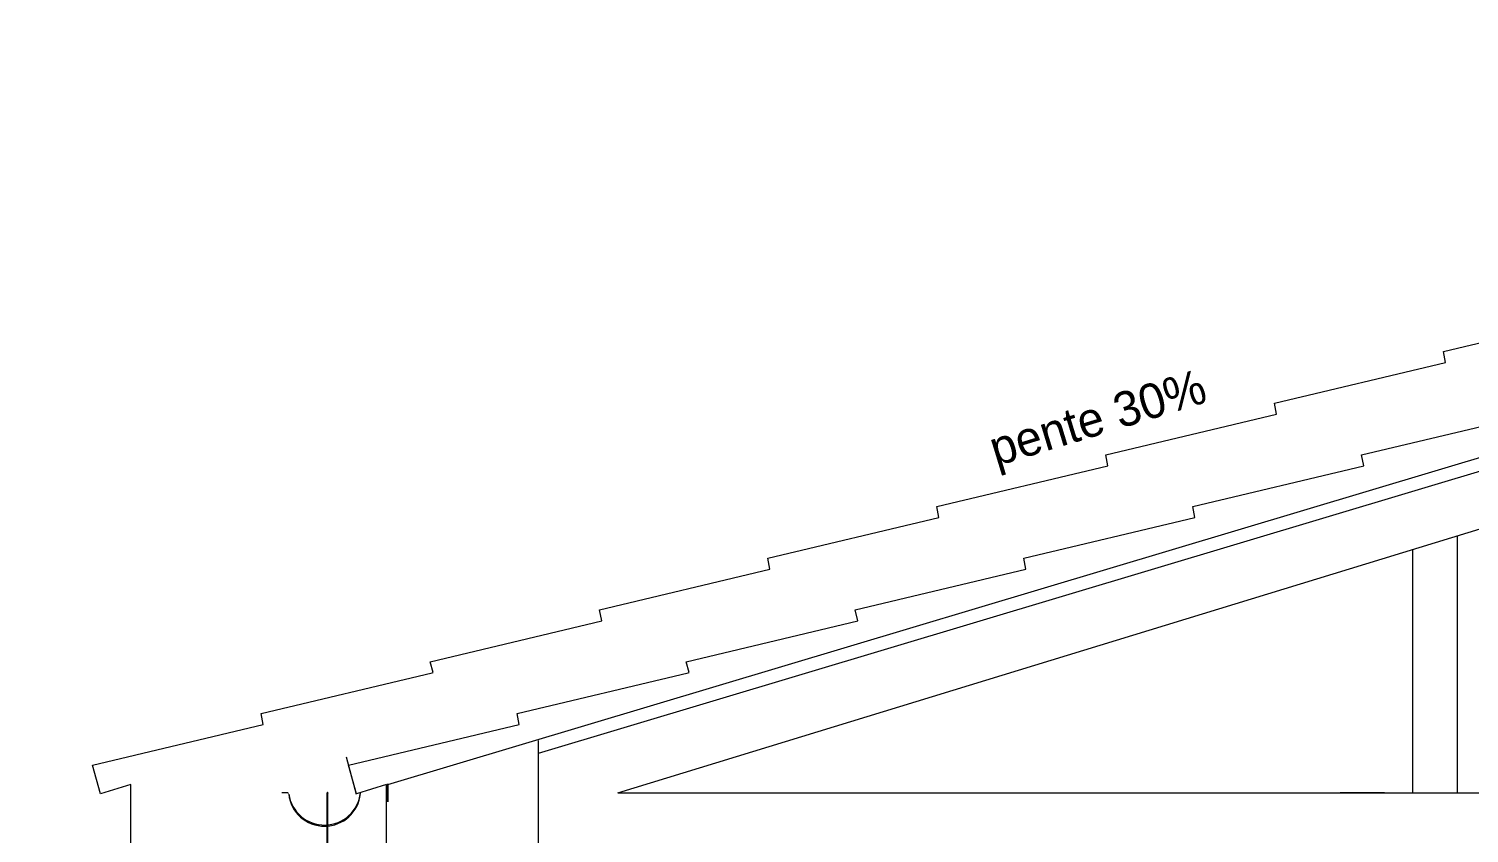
# Model space of a CAD drawing. Header units: metres. Extents: x -12536 to 12621, y -17191 to 9596.
# Drawn here: x -11442.5 to -11116.1, y -11393.3 to -11211 of the extents above; entities that cross this region are included whole.
import ezdxf
from ezdxf.enums import TextEntityAlignment as Align

# ---------------------------------------------------------------- set-up
doc = ezdxf.new("R2010")
doc.units = ezdxf.units.M
doc.header["$MEASUREMENT"] = 0
doc.header["$PDMODE"] = 2
doc.header["$PDSIZE"] = 0.25
for name, color, linetype in [('Calque commun', 7, 'Continuous'), ('Cotations', 7, 'Continuous'), ('Layer4', 7, 'Continuous')]:
    doc.layers.add(name, color=color, linetype=linetype)
doc.styles.add('Century Gothic18', font='GOTHIC.TTF', dxfattribs={"height": 0.18})
doc.styles.add('Century Gothic25', font='GOTHIC.TTF', dxfattribs={"height": 0.206042})
doc.dimstyles.new('DIM21', dxfattribs={"dimtxt": 0.18, "dimasz": 0.035, "dimexe": 0.05, "dimexo": 0, "dimgap": 0.05, "dimtad": 1, "dimzin": 1, "dimdsep": 46, "dimtxsty": 'Century Gothic18', "dimblk": 'ORIGIN', "dimcen": 0.09, "dimdle": 0.05, "dimadec": 0, "dimazin": 0, "dimtfac": 1, "dimtdec": 4, "dimtix": 1, "dimtofl": 0, "dimtmove": 0, "dimatfit": 3, "dimfxl": 0.05, "dimfxlon": 1, "dimfrac": 2, "dimtolj": 1, "dimtzin": 0, "dimarcsym": 2})

# ---------------------------------------------------------------- blocks, each defined once
blk = doc.blocks.new('_ORIGIN')
at = {"color": 0, "linetype": 'ByBlock', "lineweight": -2}
blk.add_line((0, 0), (-1, 0), dxfattribs=at)
blk.add_circle((0, 0), 0.5, dxfattribs=at)
blk = doc.blocks.new('*D2007')
at = {"layer": 'Cotations', "color": 0, "linetype": 'ByBlock', "lineweight": -2, "transparency": 16777216}
for p, q in [((-11374.77, -11384.18), (-11374.83, -11384.18)), ((-11374.78, -11664.15), (-11374.78, -11384.22)), ((-11374.77, -11664.18), (-11374.83, -11664.18))]:
    blk.add_line(p, q, dxfattribs=at)
at = {"layer": 'Defpoints', "color": 0, "linetype": 'Continuous', "transparency": 16777216}
for p in [(-11374.78, -11384.18), (-11374.77, -11384.18), (-11374.77, -11664.18)]:
    blk.add_point(p, dxfattribs=at)
at = {"layer": 'Cotations', "color": 0, "linetype": 'Continuous', "lineweight": -2, "transparency": 16777216, "xscale": 0.03500000014901161, "yscale": 0.03500000014901161, "zscale": 0.03500000014901161}
for p, rotation in [((-11374.78, -11384.18), 90), ((-11374.78, -11664.18), 270)]:
    blk.add_blockref('_ORIGIN', p, dxfattribs=dict(at, rotation=rotation))
at = {"layer": 'Cotations', "color": 7, "linetype": 'Continuous', "lineweight": 5, "transparency": 16777216, "insert": (-11374.83, -11524.18), "char_height": 0.18, "attachment_point": 8, "rotation": 90, "line_spacing_factor": 0.776067, "style": 'Century Gothic18'}
blk.add_mtext('\\A1;280.00', dxfattribs=at)

msp = doc.modelspace()

# ---------------------------------------------------------------- linework, layer by layer
at = {"layer": 'Calque commun', "color": 7, "linetype": 'Continuous', "lineweight": 20}
for p, q in [((-11361.075, -11382.233), (-11016.989, -11279.184)), ((-11326.99, -11375.166), (-11016.989, -11282.323)), ((-11368.197, -11384.533), (-11370.463, -11376.107)), ((-11368.197, -11384.533), (-11370.463, -11376.107)), ((-11326.99, -11410.679), (-11326.99, -11375.166)), ((-11383.758, -11384.181), (-11385.101, -11384.181)), ((-11383.574, -11384.333), (-11383.758, -11384.181))]:
    msp.add_line(p, q, dxfattribs=at)
at = {"layer": 'Calque commun', "color": 7, "linetype": 'Continuous', "lineweight": 5}
for p, q in [((-11308.959, -11384.181), (-11016.989, -11294.776)), ((-11118.808, -11325.955), (-11118.809, -11384.181)), ((-11128.808, -11384.182), (-11128.807, -11329.017)), ((-11308.959, -11384.181), (-10721.969, -11384.181)), ((-11135.278, -11384.181), (-11145.277, -11384.181)), ((-11135.275, -11384.201), (-11145.275, -11384.201))]:
    msp.add_line(p, q, dxfattribs=at)
at = {"layer": 'Calque commun', "color": 7, "linetype": 'Continuous', "lineweight": 20, "flags": 128}
msp.add_lwpolyline([(-11383.56, -11384.436, 0.9019888), (-11367.311, -11384.333)], format="xyb", dxfattribs=at)
at = {"layer": 'Calque commun', "color": 7, "linetype": 'Continuous', "lineweight": 5, "flags": 128}
msp.add_lwpolyline([(-11383.559, -11384.436, 0.8771422), (-11367.292, -11384.181)], format="xyb", dxfattribs=at)
at = {"layer": 'Cotations', "color": 6, "linetype": 'Continuous', "lineweight": 20}
for p, q in [((-11140.425, -11307.568), (-11101.697, -11298.345)), ((-11139.967, -11310.063), (-11140.425, -11307.568)), ((-11178.695, -11319.285), (-11139.967, -11310.063)), ((-11178.236, -11321.78), (-11178.695, -11319.285)), ((-11216.964, -11331.003), (-11178.236, -11321.78)), ((-11216.506, -11333.498), (-11216.964, -11331.003)), ((-11255.162, -11342.703), (-11216.506, -11333.498)), ((-11293.503, -11354.437), (-11254.575, -11345.167)), ((-11254.575, -11345.167), (-11255.162, -11342.703)), ((-11292.846, -11356.88), (-11293.503, -11354.437)), ((-11331.771, -11366.155), (-11293.043, -11356.933)), ((-11293.043, -11356.933), (-11292.846, -11356.88)), ((-11331.313, -11368.651), (-11331.771, -11366.155)), ((-11370.041, -11377.872), (-11331.313, -11368.651)), ((-11368.236, -11384.378), (-11370.041, -11377.872)), ((-11361.374, -11382.233), (-11368.236, -11384.378)), ((-11361.374, -11396.772), (-11361.374, -11382.233))]:
    msp.add_line(p, q, dxfattribs=at)
at = {"layer": 'Cotations', "color": 7, "linetype": 'Continuous', "lineweight": 20}
for p, q in [((-11326.99, -11375.166), (-11326.99, -11372.283)), ((-11361.075, -11382.108), (-11361.075, -11386.164)), ((-11361.075, -11385.374), (-11361.075, -11382.233))]:
    msp.add_line(p, q, dxfattribs=at)
at = {"layer": 'Cotations', "color": 20, "linetype": 'Continuous', "lineweight": 5}
msp.add_line((-11361.075, -11386.164), (-11361.075, -11382.108), dxfattribs=at)
at = {"layer": 'Cotations', "color": 7, "linetype": 'Continuous', "lineweight": 5}
msp.add_polyline3d([(-11419.374, -11396.772, 0), (-11419.374, -11382.233, 0), (-11426.236, -11384.378, 0), (-11428.041, -11377.872, 0), (-11389.313, -11368.651, 0), (-11389.771, -11366.155, 0), (-11351.043, -11356.933, 0), (-11350.846, -11356.88, 0), (-11351.504, -11354.437, 0), (-11312.576, -11345.167, 0), (-11313.162, -11342.703, 0), (-11274.506, -11333.498, 0), (-11274.964, -11331.003, 0), (-11236.236, -11321.78, 0), (-11236.695, -11319.285, 0), (-11197.967, -11310.063, 0), (-11198.425, -11307.568, 0), (-11159.697, -11298.345, 0), (-11160.156, -11295.849, 0), (-11121.428, -11286.628, 0), (-11121.886, -11284.132, 0), (-11083.158, -11274.91, 0)], dxfattribs=at)

# ---------------------------------------------------------------- texts
at = {"layer": 'Layer4', "color": 7, "linetype": 'ByBlock', "lineweight": -2, "style": 'Century Gothic25'}
msp.add_text('pente 30%', height=7.9, rotation=16.92746, dxfattribs=at).set_placement((-11225.593, -11302.64), align=Align.TOP_LEFT)

# ---------------------------------------------------------------- dimensions: what is measured, and where the dimension line sits
at = {"layer": 'Cotations', "color": 14, "linetype": 'Continuous', "lineweight": 5}
dim = msp.add_linear_dim(base=(-11374.775, -11384.181), p1=(-11374.771, -11664.181), p2=(-11374.77, -11384.181), angle=90, dimstyle='DIM21', override={"dimclrt": 7}, dxfattribs=at)
dim.commit()
dim.dimension.update_dxf_attribs({"geometry": '*D2007', "text_midpoint": (-11374.92, -11524.181)})

# ---------------------------------------------------------------- meshes
at = {"layer": 'Calque commun', "color": 7, "linetype": 'Continuous', "lineweight": 5}
mesh = msp.add_polyface(dxfattribs=at)
corners = [(-6255.473, -10253.272), (-12255.473, -10253.272), (-12255.473, -14453.272), (-6255.473, -14453.272)]
mesh.append_faces([[corners[k] for k in face] for face in [(0, 1, 2, 3)]], dxfattribs={"color": 7})

doc.saveas('drawing.dxf')
